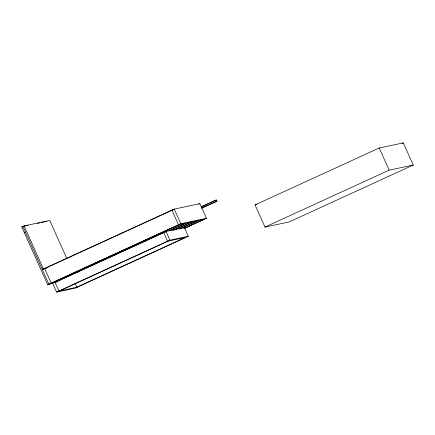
<?xml version="1.0" encoding="UTF-8"?>
<svg xmlns="http://www.w3.org/2000/svg" width="435" height="435" viewBox="0 0 435 435"><rect width="100%" height="100%" fill="white"/><g stroke="black" fill="none" stroke-linecap="round" stroke-linejoin="round"><path stroke-width="0.65" d="M49.987 283.979L47.714 284.746L21.75 226.978L24.077 225.906L49.737 220.463L66.995 258.863M24.24 232.513L25.404 231.98M47.888 267.666L42.119 269.178L44.462 268.683M184.478 228.37L206.489 218.283L199.91 203.645L174.25 209.088L42.298 269.575L43.408 269.336L43.228 268.944M172.396 210.056L44.626 268.504L51.205 283.147L56.67 281.989M198.741 204.178L199.91 203.645M201.16 206.75L215.368 200.236L216.478 200.002L217.011 201.187L201.623 208.24M201.709 206.772L207.859 203.95M209.094 203.384L216.478 200.002M201.748 207.914L217.011 201.187M47.714 284.746L180.829 223.731L206.489 218.283M51.683 283.044L178.975 224.694M52.156 282.946L179.448 224.596M52.678 283.408L166.001 231.463L184.375 227.565L188.284 236.27L74.967 288.215L56.593 292.113L52.678 283.408L48.878 284.213L22.914 226.439L28.177 225.325M55.484 282.239L121.849 251.821M122.452 251.539L163.544 232.703M168.851 230.854L185.152 223.383M169.329 230.757L185.625 223.285M173.048 230.398L191.09 222.127M175.267 229.495L191.569 222.024M178.986 229.136L197.033 220.866M181.205 228.234L197.506 220.762M183.211 228.098L184.375 227.565M184.146 228.293L203.21 219.555M184.005 228.473L203.683 219.452M56.593 292.113L169.916 240.169L188.284 236.27M59.394 290.944L168.062 241.137M255.03 204.923L379.217 147.998L403.288 142.887L413.25 165.044L289.063 221.975L264.986 227.081L255.03 204.923L256.982 204.51M185.484 237.434L76.816 287.247L74.994 283.185M402.054 143.452L403.288 142.887M264.986 227.081L389.178 170.156L413.25 165.044M37.388 223.367L40.02 222.812M41.336 222.53L46.599 221.415M21.75 226.978L23.066 226.695M173.695 209.779L171.923 210.154L178.502 224.797L204.156 219.354M165.338 232.176L163.674 232.529L167.584 241.235L185.957 237.336M143.577 241.855L145.361 241.479M76.054 272.81L77.832 272.435M77.294 287.149L58.921 291.048L55.006 282.342M379.217 147.998L389.178 170.156M215.368 200.236L215.901 201.421M174.25 209.088L180.829 223.731M166.001 231.463L169.916 240.169M24.077 225.906L43.282 268.645"/></g></svg>
